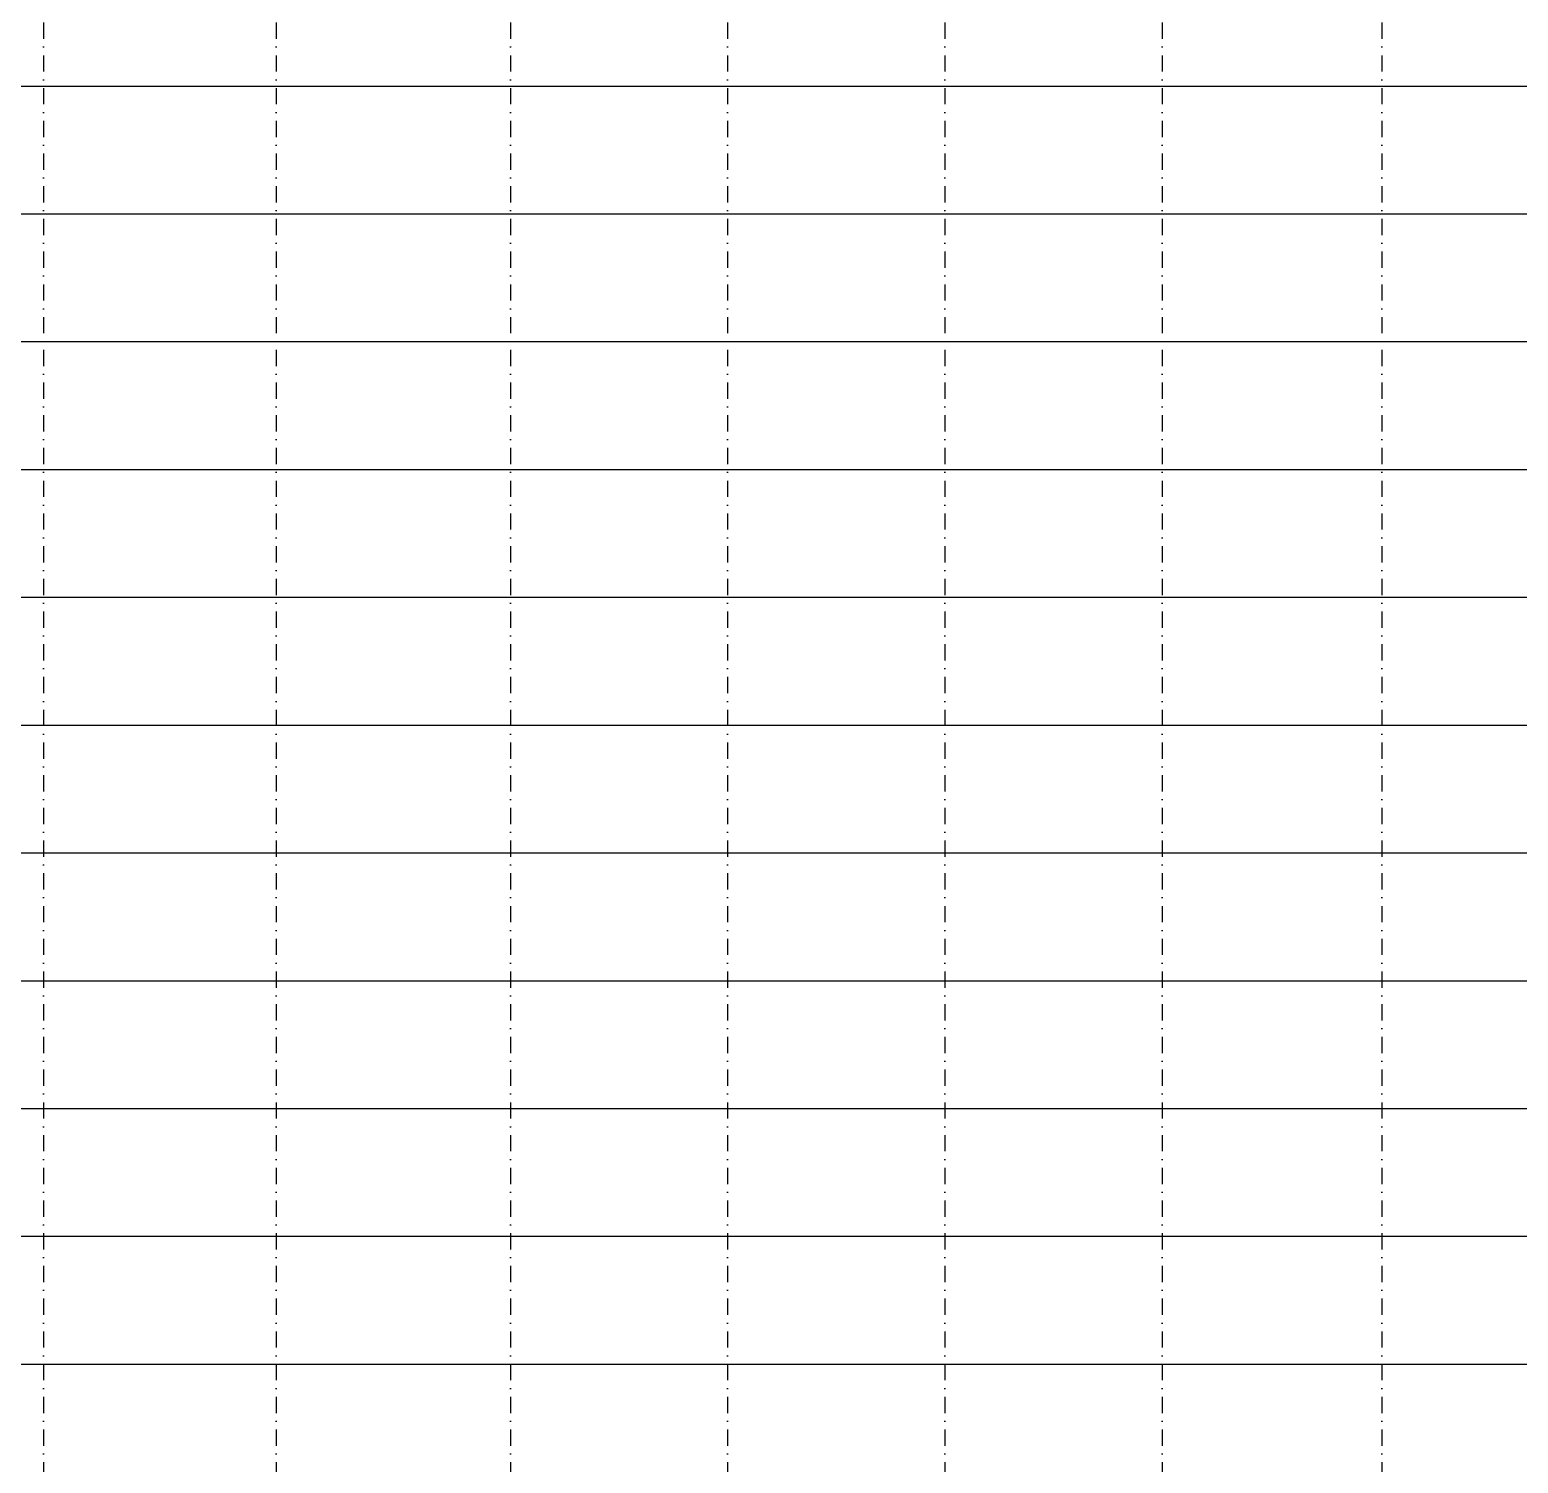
# Model space of a CAD drawing. Header units: metres. Extents: x -121 to 9872, y 3505 to 10721.
# Drawn here: x 2978 to 3560, y 8861 to 9422 of the extents above; entities that cross this region are included whole.
import ezdxf

# ---------------------------------------------------------------- set-up
doc = ezdxf.new("R2010")
doc.units = ezdxf.units.M
doc.linetypes.add('DASHDOT', pattern=[25.4, 12.7, -6.35, 0, -6.35])
doc.layers.add('Grade', color=9, linetype='Continuous')
doc.layers.add('Ind.Rot', color=8, linetype='DASHDOT')

msp = doc.modelspace()

# ---------------------------------------------------------------- linework, layer by layer
at = {"layer": 'Grade'}
for points in [[(0, 9400), (9859.453, 9400)], [(0, 9350), (9859.453, 9350)], [(0, 9300), (9859.453, 9300)], [(0, 9250), (9859.453, 9250)], [(0, 9200), (9859.453, 9200)], [(0, 9150), (9859.453, 9150)], [(0, 9100), (9859.453, 9100)], [(0, 9050), (9859.453, 9050)], [(0, 9000), (9859.453, 9000)], [(0, 8950), (9859.453, 8950)], [(0, 8900), (9859.453, 8900)]]:
    msp.add_lwpolyline(points, dxfattribs=at)
at = {"layer": 'Ind.Rot', "linetype": 'DASHDOT', "ltscale": 0.5}
for points in [[(2983.06, 10500), (2983.06, 8300)], [(3074.06, 10500), (3074.06, 8300)], [(3165.666, 10500), (3165.666, 8300)], [(3250.665, 10500), (3250.665, 8300)], [(3335.665, 10500), (3335.665, 8300)], [(3420.665, 10500), (3420.665, 8300)], [(3506.665, 10500), (3506.665, 8300)]]:
    msp.add_lwpolyline(points, dxfattribs=at)

doc.saveas('drawing.dxf')
